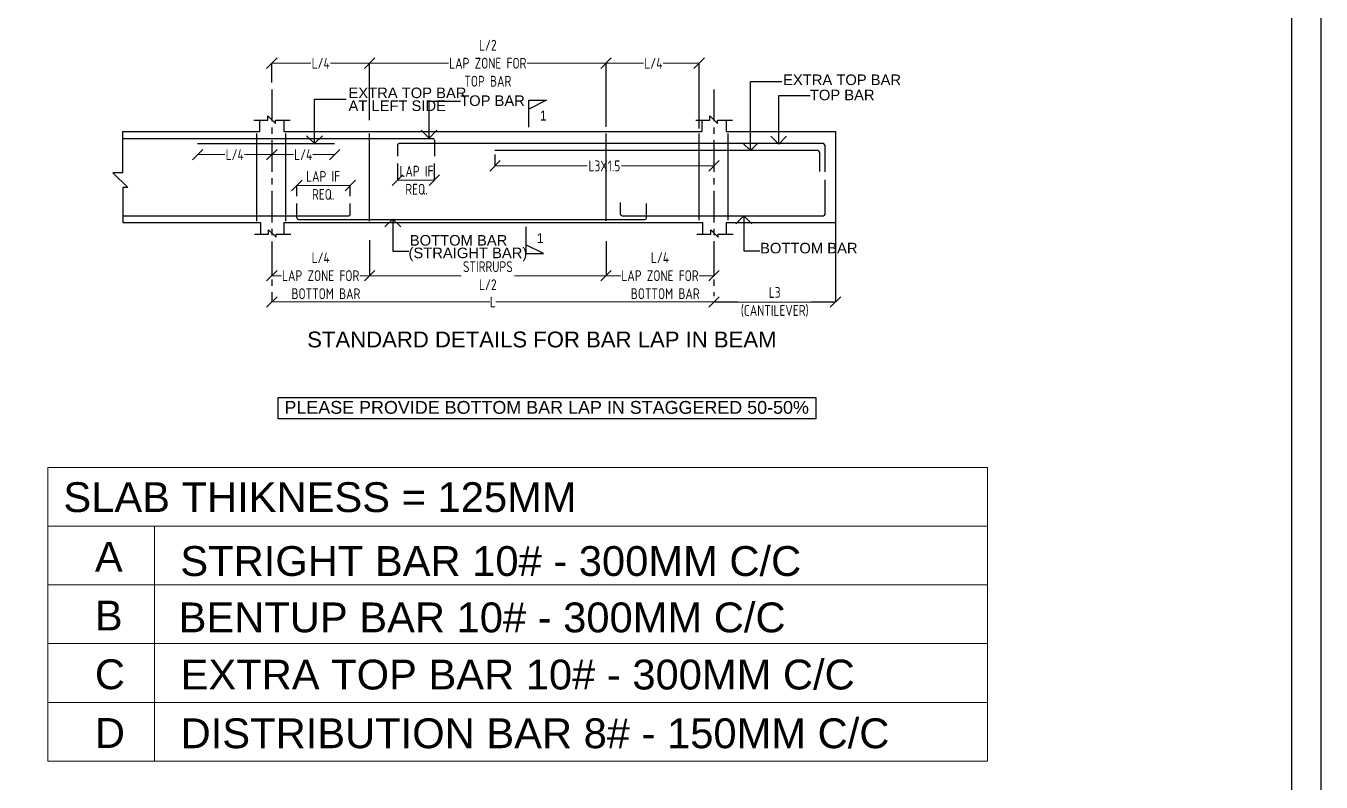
# Model space of a CAD drawing. Header units: inches. Extents: x -605 to 2991212, y -2872845 to 0.
# Drawn here: x 2813814 to 2852874, y -2672784 to -2649966 of the extents above; entities that cross this region are included whole.
import ezdxf
from ezdxf.enums import TextEntityAlignment as Align

# ---------------------------------------------------------------- set-up
doc = ezdxf.new("R2010")
doc.units = ezdxf.units.IN
doc.header["$LTSCALE"] = 600
doc.header["$MEASUREMENT"] = 0
doc.linetypes.add('CENTER', pattern=[2, 1.25, -0.25, 0.25, -0.25])
for name, color, linetype, lineweight in [('beam', 2, 'Continuous', 13), ('BLOCK', 7, 'Continuous', 30), ('ELE', 30, 'Continuous', 18), ('L4', 4, 'Continuous', 30), ('rDIMension', 1, 'Continuous', 18), ('rRCC 1', 3, 'Continuous', 25), ('rRCC 2', 40, 'Continuous', 15), ('rREINF 1', 1, 'Continuous', 25), ('rSHEET', 2, 'Continuous', 30), ('TAG', 132, 'Continuous', 0), ('TEXT6', 6, 'Continuous', 50)]:
    doc.layers.add(name, color=color, linetype=linetype, lineweight=lineweight)
doc.styles.add('DIM', font='geniso.shx', dxfattribs={"width": 0.85})
doc.styles.add('ROMANS', font='arial.ttf')
doc.styles.get("Standard").update_dxf_attribs({"font": 'arial.ttf'})
doc.styles.add('style1', font='arial.ttf', dxfattribs={"height": 8})
doc.styles.add('style3', font='arial.ttf')
doc.dimstyles.new('ST-100', dxfattribs={"dimscale": 100, "dimtxt": 2.5, "dimasz": 2, "dimexe": 0.18, "dimexo": 0.0625, "dimgap": 0.2, "dimtad": 0, "dimdec": 0, "dimzin": 0, "dimdsep": 46, "dimtxsty": 'DIM', "dimblk": 'OPEN90', "dimcen": 0.09, "dimclrd": 256, "dimclrt": 7, "dimadec": 0, "dimazin": 0, "dimtfac": 1, "dimtdec": 0, "dimtofl": 0, "dimtmove": 0, "dimatfit": 3, "dimldrblk": 'OPEN90', "dimfxl": 1, "dimtolj": 1, "dimtzin": 0, "dimlwd": -1, "dimarcsym": 0})

# ---------------------------------------------------------------- blocks, each defined once
blk = doc.blocks.new('_Oblique')
at = {"color": 0, "lineweight": -2}
blk.add_line((-0.5, -0.5), (0.5, 0.5), dxfattribs=at)
blk = doc.blocks.new('*D2494')
at = {"layer": 'Defpoints', "color": 0}
for p in [(1668696, -345170), (1668696, -346377), (1670461, -346406)]:
    blk.add_point(p, dxfattribs=at)
at = {"layer": 'rDIMension', "color": 0, "lineweight": -2}
for p, q in [((1668696, -346377), (1668696, -345170)), ((1670461, -346406), (1670461, -345170))]:
    blk.add_line(p, q, dxfattribs=at)
at = {"layer": 'rDIMension'}
for p, q in [((1668696, -345170), (1669407, -345170)), ((1670461, -345170), (1669778, -345170))]:
    blk.add_line(p, q, dxfattribs=at)
at = {"layer": 'rDIMension', "xscale": 200, "yscale": 200, "zscale": 200, "rotation": 180}
blk.add_blockref('_Oblique', (1668696, -345170), dxfattribs=at)
at = {"layer": 'rDIMension', "xscale": 200, "yscale": 200, "zscale": 200}
blk.add_blockref('_Oblique', (1670461, -345170), dxfattribs=at)
at = {"layer": 'rDIMension', "color": 7, "insert": (1669593, -345170), "char_height": 205, "attachment_point": 5, "style": 'DIM'}
blk.add_mtext('\\A1;L/4', dxfattribs=at)
blk = doc.blocks.new('_Open90')
at = {"color": 0, "linetype": 'ByBlock', "lineweight": -2}
for p, q in [((0, 0), (-1, 0)), ((-0.5, 0.5), (0, 0)), ((0, 0), (-0.5, -0.5))]:
    blk.add_line(p, q, dxfattribs=at)
blk = doc.blocks.new('*D2495')
at = {"layer": 'Defpoints', "color": 0}
for p in [(1668696, -348547), (1670742, -348547), (1668696, -349199)]:
    blk.add_point(p, dxfattribs=at)
at = {"layer": 'rDIMension', "color": 0, "lineweight": -2}
for p, q in [((1668696, -348547), (1668696, -349199)), ((1670742, -348547), (1670742, -349199))]:
    blk.add_line(p, q, dxfattribs=at)
at = {"layer": 'rDIMension'}
for p, q in [((1668696, -349199), (1668976, -349199)), ((1670742, -349199), (1670462, -349199))]:
    blk.add_line(p, q, dxfattribs=at)
at = {"layer": 'rDIMension', "xscale": 200, "yscale": 200, "zscale": 200, "rotation": 180}
blk.add_blockref('_Oblique', (1668696, -349199), dxfattribs=at)
at = {"layer": 'rDIMension', "xscale": 200, "yscale": 200, "zscale": 200}
blk.add_blockref('_Oblique', (1670742, -349199), dxfattribs=at)
at = {"layer": 'rDIMension', "color": 7, "insert": (1669719, -349199), "char_height": 205, "attachment_point": 5, "style": 'DIM'}
blk.add_mtext('\\A1;L/4\\PLAP ZONE FOR\\P  BOTTOM BAR', dxfattribs=at)
blk = doc.blocks.new('*D2496')
at = {"layer": 'Defpoints', "color": 0}
for p in [(1664216, -348527), (1668696, -349199), (1668696, -349199)]:
    blk.add_point(p, dxfattribs=at)
at = {"layer": 'rDIMension', "color": 0, "lineweight": -2}
for p, q in [((1664216, -348527), (1664216, -349199)), ((1668696, -349199), (1668696, -349199))]:
    blk.add_line(p, q, dxfattribs=at)
at = {"layer": 'rDIMension'}
for p, q in [((1664216, -349199), (1665948, -349199)), ((1668696, -349199), (1666964, -349199))]:
    blk.add_line(p, q, dxfattribs=at)
at = {"layer": 'rDIMension', "xscale": 200, "yscale": 200, "zscale": 200, "rotation": 180}
blk.add_blockref('_Oblique', (1664216, -349199), dxfattribs=at)
at = {"layer": 'rDIMension', "xscale": 200, "yscale": 200, "zscale": 200}
blk.add_blockref('_Oblique', (1668696, -349199), dxfattribs=at)
at = {"layer": 'rDIMension', "color": 7, "insert": (1666456, -349199), "char_height": 205, "attachment_point": 5, "style": 'DIM'}
blk.add_mtext('\\A1;STIRRUPS\\PL/2', dxfattribs=at)
blk = doc.blocks.new('*D2497')
at = {"layer": 'Defpoints', "color": 0}
for p in [(1662361, -349585), (1670742, -349698), (1670742, -349698)]:
    blk.add_point(p, dxfattribs=at)
at = {"layer": 'rDIMension', "color": 0, "lineweight": -2}
for p, q in [((1662361, -349585), (1662361, -349698)), ((1670742, -349698), (1670742, -349698))]:
    blk.add_line(p, q, dxfattribs=at)
at = {"layer": 'rDIMension'}
for p, q in [((1662361, -349698), (1666496, -349698)), ((1670742, -349698), (1666606, -349698))]:
    blk.add_line(p, q, dxfattribs=at)
at = {"layer": 'rDIMension', "xscale": 200, "yscale": 200, "zscale": 200, "rotation": 180}
blk.add_blockref('_Oblique', (1662361, -349698), dxfattribs=at)
at = {"layer": 'rDIMension', "xscale": 200, "yscale": 200, "zscale": 200}
blk.add_blockref('_Oblique', (1670742, -349698), dxfattribs=at)
at = {"layer": 'rDIMension', "color": 7, "insert": (1666551, -349698), "char_height": 205, "attachment_point": 5, "style": 'DIM'}
blk.add_mtext('\\A1;L', dxfattribs=at)
blk = doc.blocks.new('*D2498')
at = {"layer": 'Defpoints', "color": 0}
for p in [(1673045, -348192), (1670742, -349698), (1673045, -349698)]:
    blk.add_point(p, dxfattribs=at)
at = {"layer": 'rDIMension', "color": 0, "lineweight": -2}
for p, q in [((1673045, -348192), (1673045, -349698)), ((1670742, -349698), (1670742, -349698))]:
    blk.add_line(p, q, dxfattribs=at)
at = {"layer": 'rDIMension'}
for p, q in [((1670742, -349698), (1671194, -349698)), ((1673045, -349698), (1672593, -349698))]:
    blk.add_line(p, q, dxfattribs=at)
at = {"layer": 'rDIMension', "xscale": 200, "yscale": 200, "zscale": 200, "rotation": 180}
blk.add_blockref('_Oblique', (1670742, -349698), dxfattribs=at)
at = {"layer": 'rDIMension', "xscale": 200, "yscale": 200, "zscale": 200}
blk.add_blockref('_Oblique', (1673045, -349698), dxfattribs=at)
at = {"layer": 'rDIMension', "color": 7, "insert": (1671893, -349698), "char_height": 205, "attachment_point": 5, "style": 'DIM'}
blk.add_mtext('\\A1;L3\\P(CANTILEVER)', dxfattribs=at)
blk = doc.blocks.new('*D2499')
at = {"layer": 'Defpoints', "color": 0}
for p in [(1662361, -348877), (1662361, -349199), (1664216, -349199)]:
    blk.add_point(p, dxfattribs=at)
at = {"layer": 'rDIMension', "color": 0, "lineweight": -2}
for p, q in [((1662361, -348877), (1662361, -349199)), ((1664216, -349199), (1664216, -349199))]:
    blk.add_line(p, q, dxfattribs=at)
at = {"layer": 'rDIMension'}
for p, q in [((1662361, -349199), (1662545, -349199)), ((1664216, -349199), (1664031, -349199))]:
    blk.add_line(p, q, dxfattribs=at)
at = {"layer": 'rDIMension', "xscale": 200, "yscale": 200, "zscale": 200, "rotation": 180}
blk.add_blockref('_Oblique', (1662361, -349199), dxfattribs=at)
at = {"layer": 'rDIMension', "xscale": 200, "yscale": 200, "zscale": 200}
blk.add_blockref('_Oblique', (1664216, -349199), dxfattribs=at)
at = {"layer": 'rDIMension', "color": 7, "insert": (1663288, -349199), "char_height": 205, "attachment_point": 5, "style": 'DIM'}
blk.add_mtext('\\A1;L/4\\PLAP ZONE FOR\\P  BOTTOM BAR', dxfattribs=at)
blk = doc.blocks.new('*D2500')
at = {"layer": 'Defpoints', "color": 0}
for p in [(1662361, -346903), (1662361, -346903), (1663553, -346903)]:
    blk.add_point(p, dxfattribs=at)
at = {"layer": 'rDIMension', "color": 0, "lineweight": -2}
for p, q in [((1662361, -346903), (1662361, -346903)), ((1663553, -346903), (1663553, -346903))]:
    blk.add_line(p, q, dxfattribs=at)
at = {"layer": 'rDIMension'}
for p, q in [((1662361, -346903), (1662771, -346903)), ((1663553, -346903), (1663142, -346903))]:
    blk.add_line(p, q, dxfattribs=at)
at = {"layer": 'rDIMension', "xscale": 200, "yscale": 200, "zscale": 200, "rotation": 180}
blk.add_blockref('_Oblique', (1662361, -346903), dxfattribs=at)
at = {"layer": 'rDIMension', "xscale": 200, "yscale": 200, "zscale": 200}
blk.add_blockref('_Oblique', (1663553, -346903), dxfattribs=at)
at = {"layer": 'rDIMension', "color": 7, "insert": (1662957, -346903), "char_height": 205, "attachment_point": 5, "style": 'DIM'}
blk.add_mtext('\\A1;L/4', dxfattribs=at)
blk = doc.blocks.new('*D2501')
at = {"layer": 'Defpoints', "color": 0}
for p in [(1660956, -346903), (1662361, -346903), (1662361, -346903)]:
    blk.add_point(p, dxfattribs=at)
at = {"layer": 'rDIMension', "color": 0, "lineweight": -2}
for p, q in [((1660956, -346903), (1660956, -346903)), ((1662361, -346903), (1662361, -346903))]:
    blk.add_line(p, q, dxfattribs=at)
at = {"layer": 'rDIMension'}
for p, q in [((1660956, -346903), (1661473, -346903)), ((1662361, -346903), (1661844, -346903))]:
    blk.add_line(p, q, dxfattribs=at)
at = {"layer": 'rDIMension', "xscale": 200, "yscale": 200, "zscale": 200, "rotation": 180}
blk.add_blockref('_Oblique', (1660956, -346903), dxfattribs=at)
at = {"layer": 'rDIMension', "xscale": 200, "yscale": 200, "zscale": 200}
blk.add_blockref('_Oblique', (1662361, -346903), dxfattribs=at)
at = {"layer": 'rDIMension', "color": 7, "insert": (1661658, -346903), "char_height": 205, "attachment_point": 5, "style": 'DIM'}
blk.add_mtext('\\A1;L/4', dxfattribs=at)
blk = doc.blocks.new('*D2502')
at = {"layer": 'Defpoints', "color": 0}
for p in [(1666591, -346903), (1666591, -347117), (1670742, -347117)]:
    blk.add_point(p, dxfattribs=at)
at = {"layer": 'rDIMension', "color": 0, "lineweight": -2}
for p, q in [((1666591, -346903), (1666591, -347117)), ((1670742, -347117), (1670742, -347117))]:
    blk.add_line(p, q, dxfattribs=at)
at = {"layer": 'rDIMension'}
for p, q in [((1666591, -347117), (1668341, -347117)), ((1670742, -347117), (1668991, -347117))]:
    blk.add_line(p, q, dxfattribs=at)
at = {"layer": 'rDIMension', "xscale": 200, "yscale": 200, "zscale": 200, "rotation": 180}
blk.add_blockref('_Oblique', (1666591, -347117), dxfattribs=at)
at = {"layer": 'rDIMension', "xscale": 200, "yscale": 200, "zscale": 200}
blk.add_blockref('_Oblique', (1670742, -347117), dxfattribs=at)
at = {"layer": 'rDIMension', "color": 7, "insert": (1668666, -347117), "char_height": 205, "attachment_point": 5, "style": 'DIM'}
blk.add_mtext('\\A1;L3X1.5', dxfattribs=at)
blk = doc.blocks.new('SMV-2')
at = {"layer": 'L4'}
for points in [[(0, 0), (0, -815), (-535, -815)], [(-535, -815), (0, -546)]]:
    blk.add_lwpolyline(points, dxfattribs=at)
at = {"layer": 'TEXT6', "style": 'ROMANS', "width": 0.85}
blk.add_attdef('SEC', text='', height=300, dxfattribs=at).set_placement((-410, -346), align=Align.MIDDLE_CENTER)
blk = doc.blocks.new('*D2503')
at = {"layer": 'Defpoints', "color": 0}
for p in [(1664742, -347070), (1665442, -347070), (1665442, -347389)]:
    blk.add_point(p, dxfattribs=at)
at = {"layer": 'rDIMension', "color": 0, "lineweight": -2}
for p, q in [((1664742, -347070), (1664742, -347389)), ((1665442, -347070), (1665442, -347389))]:
    blk.add_line(p, q, dxfattribs=at)
at = {"layer": 'rDIMension'}
for p, q in [((1664742, -347389), (1664779, -347389)), ((1665442, -347389), (1665429, -347389))]:
    blk.add_line(p, q, dxfattribs=at)
at = {"layer": 'rDIMension', "xscale": 200, "yscale": 200, "zscale": 200, "rotation": 180}
blk.add_blockref('_Oblique', (1664742, -347389), dxfattribs=at)
at = {"layer": 'rDIMension', "xscale": 200, "yscale": 200, "zscale": 200}
blk.add_blockref('_Oblique', (1665442, -347389), dxfattribs=at)
at = {"layer": 'rDIMension', "color": 7, "insert": (1665104, -347389), "char_height": 205, "attachment_point": 5, "style": 'DIM'}
blk.add_mtext('\\A1;LAP IF\\PREQ.', dxfattribs=at)
blk = doc.blocks.new('*D2504')
at = {"layer": 'Defpoints', "color": 0}
for p in [(1663849, -347487), (1662838, -347691), (1663849, -347691)]:
    blk.add_point(p, dxfattribs=at)
at = {"layer": 'rDIMension', "color": 0, "lineweight": -2}
for p, q in [((1662838, -347691), (1662838, -347487)), ((1663849, -347691), (1663849, -347487))]:
    blk.add_line(p, q, dxfattribs=at)
at = {"layer": 'rDIMension'}
for p, q in [((1662838, -347487), (1663010, -347487)), ((1663849, -347487), (1663660, -347487))]:
    blk.add_line(p, q, dxfattribs=at)
at = {"layer": 'rDIMension', "xscale": 200, "yscale": 200, "zscale": 200, "rotation": 180}
blk.add_blockref('_Oblique', (1662838, -347487), dxfattribs=at)
at = {"layer": 'rDIMension', "xscale": 200, "yscale": 200, "zscale": 200}
blk.add_blockref('_Oblique', (1663849, -347487), dxfattribs=at)
at = {"layer": 'rDIMension', "color": 7, "insert": (1663335, -347487), "char_height": 205, "attachment_point": 5, "style": 'DIM'}
blk.add_mtext('\\A1;LAP IF\\PREQ.', dxfattribs=at)
blk = doc.blocks.new('*D2505')
at = {"layer": 'Defpoints', "color": 0}
for p in [(1668696, -345170), (1668696, -345170), (1664216, -346251)]:
    blk.add_point(p, dxfattribs=at)
at = {"layer": 'ELE', "color": 0, "lineweight": -2}
for p, q in [((1664216, -346251), (1664216, -345170)), ((1668696, -345170), (1668696, -345170))]:
    blk.add_line(p, q, dxfattribs=at)
at = {"layer": 'ELE'}
for p, q in [((1664216, -345170), (1665713, -345170)), ((1668696, -345170), (1667199, -345170))]:
    blk.add_line(p, q, dxfattribs=at)
at = {"layer": 'ELE', "xscale": 200, "yscale": 200, "zscale": 200, "rotation": 180}
blk.add_blockref('_Oblique', (1664216, -345170), dxfattribs=at)
at = {"layer": 'ELE', "xscale": 200, "yscale": 200, "zscale": 200}
blk.add_blockref('_Oblique', (1668696, -345170), dxfattribs=at)
at = {"layer": 'ELE', "color": 7, "insert": (1666456, -345170), "char_height": 205, "attachment_point": 5, "style": 'DIM'}
blk.add_mtext('\\A1;L/2\\PLAP ZONE FOR\\PTOP BAR', dxfattribs=at)
blk = doc.blocks.new('*D2506')
at = {"layer": 'Defpoints', "color": 0}
for p in [(1662361, -345170), (1664216, -345170), (1662361, -345536)]:
    blk.add_point(p, dxfattribs=at)
at = {"layer": 'rDIMension', "color": 0, "lineweight": -2}
for p, q in [((1662361, -345536), (1662361, -345170)), ((1664216, -345170), (1664216, -345170))]:
    blk.add_line(p, q, dxfattribs=at)
at = {"layer": 'rDIMension'}
for p, q in [((1662361, -345170), (1663103, -345170)), ((1664216, -345170), (1663474, -345170))]:
    blk.add_line(p, q, dxfattribs=at)
at = {"layer": 'rDIMension', "xscale": 200, "yscale": 200, "zscale": 200, "rotation": 180}
blk.add_blockref('_Oblique', (1662361, -345170), dxfattribs=at)
at = {"layer": 'rDIMension', "xscale": 200, "yscale": 200, "zscale": 200}
blk.add_blockref('_Oblique', (1664216, -345170), dxfattribs=at)
at = {"layer": 'rDIMension', "color": 7, "insert": (1663288, -345170), "char_height": 205, "attachment_point": 5, "style": 'DIM'}
blk.add_mtext('\\A1;L/4 ', dxfattribs=at)
blk = doc.blocks.new('GBGB')
at = {"color": 8, "linetype": 'CENTER', "ltscale": 0.8}
for p, q in [((1662360.6, -345669.9), (1662360.6, -349585.3)), ((1670741.6, -345669.9), (1670741.6, -349585.3))]:
    blk.add_line(p, q, dxfattribs=at)
at = {"color": 4, "linetype": 'ByBlock'}
blk.add_lwpolyline([(1662484.1, -351507.8), (1672670.3, -351507.8), (1672670.3, -351914.8), (1662484.1, -351914.8)], close=True, dxfattribs=at)
at = {"layer": 'rDIMension', "linetype": 'ByBlock'}
for p, q in [((1662837.9, -347486.8), (1663848.8, -347486.8)), ((1664742.5, -347389.2), (1665435.6, -347389.2)), ((1670741.6, -349698.3), (1673045.3, -349698.3))]:
    blk.add_line(p, q, dxfattribs=at)
at = {"layer": 'rRCC 1'}
for p, q in [((1662131.4, -346249.9), (1662131.4, -346467.4)), ((1662589.8, -346249.9), (1662589.8, -346467.4)), ((1670512.4, -346249.9), (1670512.4, -346467.4)), ((1670970.8, -346249.9), (1670970.8, -346467.4)), ((1659540.4, -346467.4), (1662131.4, -346467.4)), ((1659540.4, -347247.7), (1659540.4, -346467.4)), ((1662589.8, -346467.4), (1670512.4, -346467.4)), ((1670970.8, -346467.4), (1673045.3, -346467.4)), ((1673045.3, -346467.4), (1673045.3, -348192.1)), ((1659540.4, -347247.7), (1659351.2, -347247.7)), ((1659351.2, -347247.7), (1659630.9, -347527.3)), ((1659630.9, -347527.3), (1659540.4, -347527.3)), ((1659540.4, -347527.3), (1659540.4, -348192.1)), ((1659540.4, -348192.1), (1662145.3, -348192.1)), ((1662145.3, -348192.1), (1662145.3, -348408.8)), ((1662590.2, -348192.1), (1662590.2, -348408.8)), ((1662590.2, -348192.1), (1670526.3, -348192.1)), ((1670526.3, -348192.1), (1670526.3, -348408.8)), ((1670970.8, -348192.1), (1670970.8, -348408.8)), ((1670970.8, -348192.1), (1673045.3, -348192.1))]:
    blk.add_line(p, q, dxfattribs=at)
for points in [[(1662019.7, -346249.9), (1662285.6, -346249.9), (1662285.6, -346167.9), (1662429, -346311.4), (1662429, -346249.9), (1662710.4, -346249.9)], [(1670400.7, -346249.9), (1670666.6, -346249.9), (1670666.6, -346167.9), (1670810.1, -346311.4), (1670810.1, -346249.9), (1671091.4, -346249.9)], [(1662033.6, -348408.8), (1662299.5, -348408.8), (1662299.5, -348326.8), (1662442.9, -348470.3), (1662442.9, -348408.8), (1662724.3, -348408.8)], [(1670414.6, -348408.8), (1670680.5, -348408.8), (1670680.5, -348326.8), (1670823.9, -348470.3), (1670823.9, -348408.8), (1671105.3, -348408.8)]]:
    blk.add_lwpolyline(points, dxfattribs=at)
at = {"layer": 'rREINF 1'}
for p, q in [((1659540.4, -346597.3), (1665412.1, -346597.3)), ((1662080.3, -348163.6), (1662080.3, -346499.9)), ((1662628.5, -348163.6), (1662628.5, -346499.9)), ((1664215.6, -348163.6), (1664215.6, -346499.9)), ((1668696.4, -348160), (1668696.4, -346499.9)), ((1670461.3, -348145.1), (1670461.3, -346499.9)), ((1671009.5, -348145.1), (1671009.5, -346499.9)), ((1660953.9, -346695.3), (1663552.9, -346695.3)), ((1664742.5, -346725.3), (1664742.5, -346929.7)), ((1672811.2, -346695.3), (1664772.5, -346695.3)), ((1665442.1, -346627.3), (1665442.1, -346929.7)), ((1672710.8, -346827.7), (1666590.8, -346827.7)), ((1672740.8, -346857.7), (1672740.8, -347220.7)), ((1672841.2, -346725.3), (1672841.2, -347229.7)), ((1663848.8, -348032.2), (1663848.8, -347827.1)), ((1659540.4, -348062.2), (1663818.8, -348062.2))]:
    blk.add_line(p, q, dxfattribs=at)
at = {"layer": 'rREINF 1', "color": 1, "linetype": 'ByBlock'}
for p, q in [((1672846.8, -348033.1), (1672846.8, -347379.7)), ((1662837.9, -348104.1), (1662837.9, -347827.1)), ((1668970.4, -348033.1), (1668970.4, -347811.8)), ((1669464.8, -348104.1), (1669464.8, -347827.1)), ((1669000.4, -348063.1), (1672816.8, -348063.1)), ((1662867.9, -348134.1), (1669434.8, -348134.1))]:
    blk.add_line(p, q, dxfattribs=at)
at = {"layer": 'rREINF 1'}
for centre, start, end in [((1665412.1, -346627.3), 0, 90), ((1664772.5, -346725.3), 90, 180), ((1672710.8, -346857.7), 0, 90), ((1672811.2, -346725.3), 0, 90), ((1663818.8, -348032.2), 270, 0)]:
    blk.add_arc(centre, 30, start, end, dxfattribs=at)
at = {"layer": 'rREINF 1', "color": 1, "linetype": 'ByBlock'}
for centre, start, end in [((1669000.4, -348033.1), 180, 270), ((1672816.8, -348033.1), 270, 0), ((1662867.9, -348104.1), 180, 270), ((1669434.8, -348104.1), 270, 0)]:
    blk.add_arc(centre, 30, start, end, dxfattribs=at)
at = {"layer": 'BLOCK'}
ref = blk.add_blockref('SMV-2', (1667233.3, -346380), dxfattribs=dict(at, xscale=0.6250000000291038, yscale=0.6250000000145519, zscale=0.625, rotation=180))
ref.add_attrib('SEC', '1', dxfattribs={"layer": 'TEXT6', "height": 187.5, "style": 'ROMANS', "width": 0.85}).set_placement((1667506.2, -346163.5), align=Align.MIDDLE_CENTER)
ref = blk.add_blockref('SMV-2', (1667174.6, -348271), dxfattribs=dict(at, xscale=-0.6250000000291038, yscale=0.6250000000291038, zscale=0.6250000000291038))
ref.add_attrib('SEC', '1', dxfattribs={"layer": 'TEXT6', "height": 187.5, "style": 'ROMANS', "width": 0.85}).set_placement((1667447.6, -348487.5), align=Align.MIDDLE_CENTER)
at = {"layer": 'ELE', "style": 'style1'}
for s, height, p in [('EXTRA TOP BAR', 200, (1672052.7, -345583.8)), ('EXTRA TOP BAR', 200, (1663815.4, -345832.4)), ('AT LEFT SIDE', 200, (1663815.4, -346076.2)), ('TOP BAR', 200, (1665931.8, -345979.9)), ('TOP BAR', 200, (1672559.5, -345871.8)), ('BOTTOM BAR', 200, (1664978, -348628.2)), ('BOTTOM BAR', 200, (1671616.6, -348775.8)), ('(STRAIGHT BAR)', 200, (1664953.3, -348867.1)), ('PLEASE PROVIDE BOTTOM BAR LAP IN STAGGERED 50-50%%%', 243, (1662600.8, -351818))]:
    blk.add_text(s, height=height, dxfattribs=at).set_placement(p)
at = {"layer": 'rRCC 2'}
blk.add_text('STANDARD DETAILS FOR BAR LAP IN BEAM', height=300, dxfattribs=at).set_placement((1663032.8, -350558.8))
at = {"layer": 'ELE', "color": 0}
dim = blk.add_linear_dim(base=(1668696.4, -345170.1), p1=(1664215.6, -346250.9), p2=(1668696.4, -345170.1), text='L/2\\PLAP ZONE FOR\\PTOP BAR', dimstyle='ST-100', override={"dimtxt": 2.05, "dimexe": 0, "dimexo": 0, "dimblk1": 'Oblique', "dimblk2": 'Oblique', "dimsah": 1, "dimfxl": 3, "dimtfillclr": 256, "dimarcsym": 1}, dxfattribs=at)
dim.commit()
dim.dimension.update_dxf_attribs({"geometry": '*D2505', "text_midpoint": (1666456, -345170.1)})
at = {"layer": 'rDIMension', "linetype": 'ByBlock'}
for base, p1, p2, text, picture, middle in [((1662360.6, -345170.1), (1664215.6, -345170.1), (1662360.6, -345536), 'L/4 ', '*D2506', (1663288.1, -345170.1)), ((1662360.6, -346903.4), (1660956.1, -346903.4), (1662360.6, -346903.4), 'L/4', '*D2501', (1661658.3, -346903.4)), ((1662360.6, -346903.4), (1663552.9, -346903.4), (1662360.6, -346903.4), 'L/4', '*D2500', (1662956.7, -346903.4)), ((1666590.8, -347117.2), (1670741.6, -347117.2), (1666590.8, -346903.4), 'L3X1.5', '*D2502', (1668666.2, -347117.2)), ((1662360.6, -349198.8), (1664215.6, -349198.8), (1662360.6, -348876.6), 'L/4\\PLAP ZONE FOR\\P  BOTTOM BAR', '*D2499', (1663288.1, -349198.8)), ((1673045.3, -349698.3), (1670741.6, -349698.3), (1673045.3, -348192.1), 'L3\\P(CANTILEVER)', '*D2498', (1671893.4, -349698.3)), ((1668696.4, -349198.8), (1664215.6, -348527.3), (1668696.4, -349198.8), 'STIRRUPS\\PL/2', '*D2496', (1666456, -349198.8)), ((1670741.6, -349698.3), (1662360.6, -349585.3), (1670741.6, -349698.3), 'L', '*D2497', (1666551.1, -349698.3))]:
    dim = blk.add_linear_dim(base=base, p1=p1, p2=p2, text=text, dimstyle='ST-100', override={"dimtxt": 2.05, "dimexe": 0, "dimexo": 0, "dimblk1": 'Oblique', "dimblk2": 'Oblique', "dimsah": 1, "dimfxl": 3, "dimtfillclr": 256, "dimarcsym": 1}, dxfattribs=at)
    dim.commit()
    dim.dimension.update_dxf_attribs({"geometry": picture, "text_midpoint": middle})
for base, p1, p2, text, picture, middle in [((1668696.4, -345170.1), (1670461.3, -346405.9), (1668696.4, -346377.4), 'L/4', '*D2494', (1669592.9, -345170.1)), ((1663848.8, -347486.8), (1662837.9, -347690.6), (1663848.8, -347690.6), 'LAP IF\\PREQ.', '*D2504', (1663334.8, -347486.8)), ((1665442.1, -347389.2), (1664742.5, -347070.3), (1665442.1, -347070.3), 'LAP IF\\PREQ.', '*D2503', (1665104.3, -347389.2)), ((1668696.4, -349198.8), (1670741.6, -348546.6), (1668696.4, -348546.6), 'L/4\\PLAP ZONE FOR\\P  BOTTOM BAR', '*D2495', (1669719, -349198.8))]:
    dim = blk.add_linear_dim(base=base, p1=p1, p2=p2, text=text, dimstyle='ST-100', override={"dimtxt": 2.05, "dimexe": 0, "dimexo": 0, "dimblk1": 'Oblique', "dimblk2": 'Oblique', "dimsah": 1, "dimfxl": 3, "dimtfillclr": 256, "dimarcsym": 1}, dxfattribs=at)
    dim.commit()
    dim.dimension.update_dxf_attribs({"geometry": picture, "text_midpoint": middle, "dimtype": 160})
at = {"layer": 'rREINF 1', "annotation_type": 0, "has_hookline": 1, "hookline_direction": 0}
for points in [[(1671431.6, -346827.7), (1671431.6, -345517.9), (1672030.7, -345517.9)], [(1663172.2, -346695.3), (1663172.2, -345849.4), (1663771.2, -345849.4)], [(1671968.9, -346705.3), (1671968.9, -345782.7), (1672568, -345782.7)], [(1665341.3, -346590.3), (1665341.3, -345890.8), (1665940.3, -345890.8)], [(1671309.1, -348063.1), (1671309.1, -348726.6), (1671608.7, -348726.6)], [(1664656.8, -348125.1), (1664656.8, -348735.7), (1664956.4, -348735.7)]]:
    blk.add_leader(points, dimstyle='ST-100', override={"dimasz": 3}, dxfattribs=at)

msp = doc.modelspace()

# ---------------------------------------------------------------- linework, layer by layer
at = {"layer": 'beam', "color": 1, "linetype": 'Continuous', "ltscale": 0.5}
for p, q in [((2814470.6, -2672151), (2814470.6, -2663290.1)), ((2814470.6, -2663290.1), (2842811.3, -2663290.1)), ((2842811.3, -2672151), (2842811.3, -2663290.1)), ((2814470.6, -2665062.3), (2842811.3, -2665062.3)), ((2817690.5, -2672151), (2817690.5, -2665062.3)), ((2814470.6, -2666834.5), (2842811.3, -2666834.5)), ((2814470.6, -2668606.6), (2842811.3, -2668606.6)), ((2814470.6, -2670378.8), (2842811.3, -2670378.8)), ((2814470.6, -2672151), (2842811.3, -2672151))]:
    msp.add_line(p, q, dxfattribs=at)
at = {"layer": 'rSHEET'}
msp.add_lwpolyline([(2852874.4, -2719745.2), (2852874.4, -2626902.4), (2787227.9, -2626902.4), (2787227.9, -2719745.2)], close=True, dxfattribs=at)
msp.add_lwpolyline([(2851991.8, -2718197.8), (2851991.8, -2628449.8, 0.4142136), (2851328.7, -2627786.7), (2788773.7, -2627786.7, 0.4142136), (2788110.5, -2628449.8), (2788110.5, -2718197.8, 0.4142136), (2788773.7, -2718861), (2851328.7, -2718861, 0.4142136)], format="xyb", close=True, dxfattribs=at)

# ---------------------------------------------------------------- block references
at = {"layer": 'rRCC 1', "color": 7, "linetype": 'ByBlock', "xscale": 1.5912, "yscale": 1.5912, "zscale": 1.5912}
msp.add_blockref('GBGB', (176080.1, -2101857.7), dxfattribs=at)

# ---------------------------------------------------------------- texts
at = {"layer": 'TAG', "color": 3, "style": 'style3'}
for s, p in [('SLAB THIKNESS = 125MM', (2814945.3, -2664635.8)), ('A', (2815894.7, -2666435.7)), ('STRIGHT BAR 10# - 300MM C/C', (2818472.9, -2666563.4)), ('B', (2815894.7, -2668207.9)), ('BENTUP BAR 10# - 300MM C/C', (2818420.1, -2668264.6)), ('C', (2815894.7, -2669980.1)), ('EXTRA TOP BAR 10# - 300MM C/C', (2818480.7, -2669989.1)), ('D', (2815894.7, -2671752.2)), ('DISTRIBUTION BAR 8# - 150MM C/C', (2818480.7, -2671761.3))]:
    msp.add_text(s, height=900, dxfattribs=at).set_placement(p)

doc.saveas('drawing.dxf')
